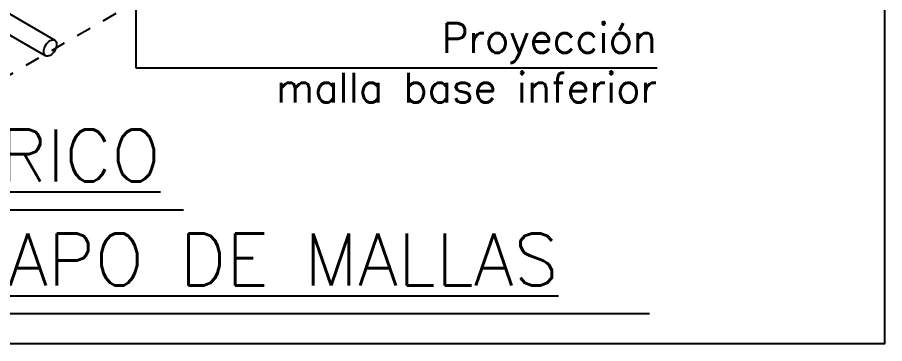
# Model space of a CAD drawing. Header units: millimetres. Extents: x -40 to 125, y -10 to 43.
# Drawn here: x 38.63 to 44.46, y -8.57 to -6.37 of the extents above; entities that cross this region are included whole.
import ezdxf
from ezdxf.enums import TextEntityAlignment as Align

# ---------------------------------------------------------------- set-up
doc = ezdxf.new("R2010")
doc.units = ezdxf.units.MM
doc.header["$LTSCALE"] = 0.01
doc.linetypes.add('DASHED2', pattern=[0.375, 0.25, -0.125])
for name, color, linetype in [('FC_COTAS', 1, 'Continuous'), ('FC_COTAS @ 100', 1, 'Continuous'), ('FC_HATCH 253', 253, 'Continuous'), ('FC_PROYECCION', 6, 'DASHED2'), ('FC_R-200', 5, 'Continuous'), ('FC_R-80', 11, 'Continuous'), ('FC_REFUERZO 2', 1, 'Continuous')]:
    doc.layers.add(name, color=color, linetype=linetype)
doc.layers.add('FC_HOJA', color=230, linetype='Continuous', plot=False)
doc.styles.add('FC_TEXT1', font='romans.shx')
doc.dimstyles.new('FC_COTAS$7', dxfattribs={"dimtxt": 0.002, "dimasz": 0.002, "dimexe": 0, "dimexo": 0, "dimgap": 0.000375, "dimtad": 2, "dimtih": 1, "dimtoh": 1, "dimzin": 0, "dimdsep": 46, "dimtxsty": 'FC_TEXT1', "dimblk": 'DOT', "dimcen": 0.09, "dimclrd": 256, "dimclre": 256, "dimclrt": 11, "dimadec": 0, "dimazin": 0, "dimtfac": 1, "dimtix": 1, "dimtmove": 2, "dimatfit": 3, "dimfxl": 1.002, "dimtolj": 1, "dimtzin": 0, "dimlwd": -1, "dimarcsym": 0})

# ---------------------------------------------------------------- blocks, each defined once
blk = doc.blocks.new('FC_B_Malla inferior')
at = {"layer": 'FC_REFUERZO 2', "color": 253, "ltscale": 0.6, "transparency": 33554674}
for points in [[(0.9396828576924889, -5.808441928389339), (0.4804664777845034, -5.543313227833178)], [(0.8762668907461659, -5.91305676184491), (0.3581593909261329, -5.613927257354657)]]:
    blk.add_lwpolyline(points, dxfattribs=at)
blk.add_ellipse((0.9068855125309625, -5.860023753255913), major_axis=(-0.03061862178478639, -0.05303300858899298), ratio=0.5773502691896001, dxfattribs=at)
blk = doc.blocks.new('_Dot')
at = {"color": 0, "linetype": 'ByBlock', "lineweight": -2}
blk.add_line((-0.5, 0), (-1, 0), dxfattribs=at)
at = {"color": 0, "linetype": 'ByBlock', "const_width": 0.5}
blk.add_lwpolyline([(-0.25, 0, 1), (0.25, 0, 1)], format="xyb", close=True, dxfattribs=at)
blk = doc.blocks.new('*U58')
at = {"layer": 'FC_R-200', "color": 4, "ltscale": 1.5}
for points in [[(-0.01511737067039856, 0), (0.01511737067039856, 0)], [(-0.04647706832168816, -0.006999999999999999), (0.04647706832168813, -0.006999999999999999)]]:
    blk.add_lwpolyline(points, dxfattribs=at)
at = {"layer": 'FC_R-200', "ltscale": 1.5, "style": 'FC_TEXT1'}
for tag, p in [('%%UTÍTULO', (0, 0.003655766052693998)), ('%%UTÍTULO1', (0, -0.003344233947306003))]:
    blk.add_attdef(tag, text='', height=0.0035, dxfattribs=at).set_placement(p, align=Align.MIDDLE_CENTER)
at = {"layer": 'FC_R-80', "ltscale": 1.5, "style": 'FC_TEXT1'}
blk.add_attdef('ESCALA', text='', height=0.002, dxfattribs=at).set_placement((-0.04595267024622426, -0.0087), align=Align.MIDDLE_LEFT)

msp = doc.modelspace()

# ---------------------------------------------------------------- linework, layer by layer
at = {"layer": 'FC_HOJA', "ltscale": 0.6}
msp.add_lwpolyline([(25.83901167304973, 0.9782043939520477), (44.46131641871499, 0.9782043939520477), (44.46131641871499, -8.566822432508953), (25.83901167304973, -8.566822432508953)], close=True, dxfattribs=at)
at = {"layer": 'FC_PROYECCION', "color": 253, "ltscale": 0.6, "transparency": 33554534}
msp.add_lwpolyline([(43.2717272767731, -4.043530973544005), (38.3333427835688, -6.89470859005738), (38.3333427835688, -6.094708590057383), (43.2717272767731, -3.243530973544008)], dxfattribs=at)

# ---------------------------------------------------------------- block references
at = {"layer": 'FC_COTAS', "xscale": 100, "yscale": 100, "zscale": 100}
msp.add_blockref('*U58', (38.23132794610165, -7.66451523603676), dxfattribs=at).add_auto_attribs({'%%UTÍTULO': '%%UISOMÉTRICO', '%%UTÍTULO1': '%%UDETALLE DE TRASLAPO DE MALLAS'})
at = {"layer": 'FC_HATCH 253'}
msp.add_blockref('FC_B_Malla inferior', (37.93970798659125, -0.7150882010332502), dxfattribs=at)

# ---------------------------------------------------------------- texts
at = {"layer": 'FC_COTAS @ 100', "color": 11, "ltscale": 0.6, "insert": (42.92978075384135, -6.941980122516757), "char_height": 0.2, "attachment_point": 9, "style": 'FC_TEXT1'}
msp.add_mtext('Proyección\\Pmalla base inferior', dxfattribs=at)

# ---------------------------------------------------------------- leaders
at = {"layer": 'FC_COTAS @ 100', "ltscale": 0.6, "annotation_type": 0, "has_hookline": 1, "hookline_direction": 0, "text_width": 2.895238095238095}
msp.add_leader([(39.42294653121183, -5.97858021063303), (39.42294653121183, -6.709453640490789), (39.99704265860326, -6.709453640490773)], dimstyle='FC_COTAS$7', override={"dimscale": 100, "dimgap": 0.000375, "dimtad": 1}, dxfattribs=at)

doc.saveas('drawing.dxf')
